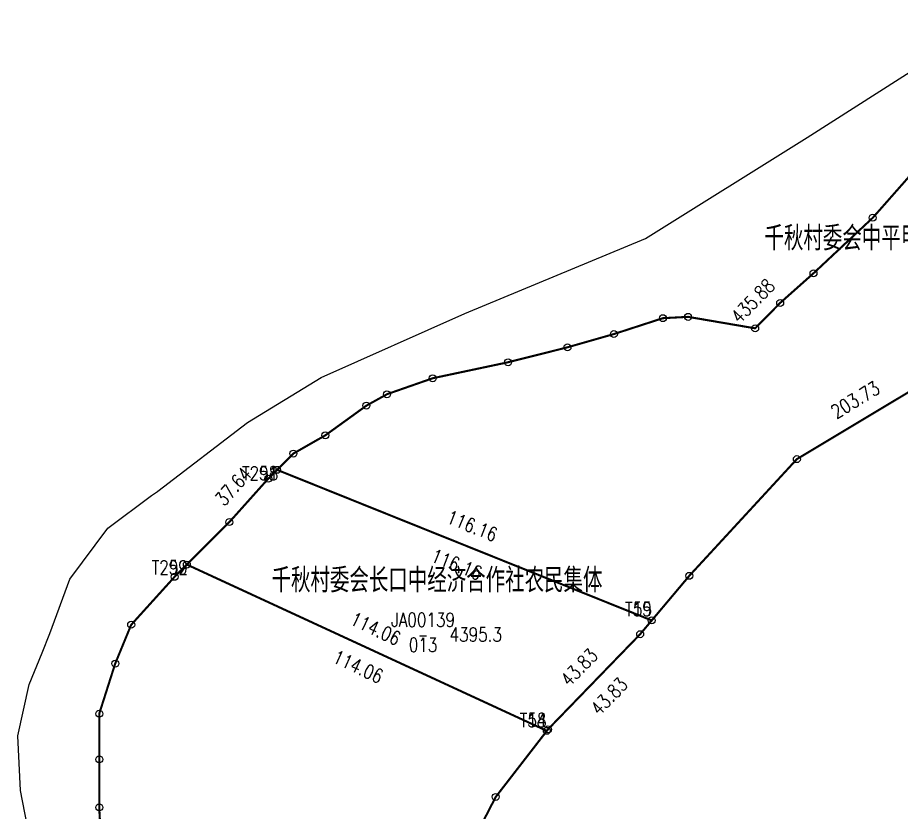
# Model space of a CAD drawing. Extents: x 213960 to 217464, y 137640 to 141047.
# Drawn here: x 213959.9 to 214214.1, y 138353.5 to 138582.1 of the extents above; entities that cross this region are included whole.
import ezdxf
from ezdxf.enums import TextEntityAlignment as Align

# ---------------------------------------------------------------- set-up
doc = ezdxf.new("R2010")
doc.units = 0
doc.header["$LTSCALE"] = 2
doc.header["$PDSIZE"] = 0.2
doc.layers.get('0').update_dxf_attribs({"linetype": 'CONTINUOUS'})
for name, color, linetype in [('DJZQ', 7, 'CONTINUOUS'), ('GD', 7, 'CONTINUOUS'), ('JZD', 1, 'CONTINUOUS'), ('JZP', 1, 'CONTINUOUS')]:
    doc.layers.add(name, color=color, linetype=linetype)
doc.styles.add('HZ', font='rs.shx', dxfattribs={"width": 0.8, "bigfont": 'hztxt.shx'})

# ---------------------------------------------------------------- blocks, each defined once
blk = doc.blocks.new('GC0000')
at = {"linetype": 'Continuous'}
blk.add_point((0, 0), dxfattribs=at)

msp = doc.modelspace()

# ---------------------------------------------------------------- linework, layer by layer
at = {"layer": 'DJZQ', "linetype": 'Continuous', "flags": 128}
msp.add_lwpolyline([(213963.32, 138346.45), (213960.66, 138359.76), (213959.87, 138375.51), (213963.21, 138390.31), (213966.88, 138399.4), (213969.12, 138404.97), (213974.89, 138420.58), (213985.83, 138435.25), (213998.39, 138444.59), (214000.05, 138445.82), (214000.17, 138445.89), (214026, 138465.66), (214047.17, 138478.58), (214088.51, 138496.95), (214140.45, 138518.59), (214187.03, 138547.64), (214241.01, 138582.06)], dxfattribs=at)
at = {"layer": 'GD', "linetype": 'Continuous'}
for centre in [(214205.86, 138524.51), (214188.81, 138508.54), (214179.22, 138500.02), (214145.48, 138495.63), (214152.72, 138496.01), (214131.38, 138491.06), (214172.03, 138492.71), (214118.04, 138487.25), (214100.94, 138482.95), (214079.25, 138478.35), (214066.11, 138473.76), (214060.2, 138470.48), (214048.38, 138461.94), (214039.18, 138456.69), (214184.02, 138455.09), (214031.95, 138449.47), (214020.78, 138436.99), (214005.01, 138421.24), (214153.08, 138421.53), (213992.53, 138407.45), (214138.94, 138404.74), (213987.93, 138396.29), (213983.33, 138381.85), (214112.42, 138377.36), (213983.33, 138368.72), (214097.39, 138357.93), (213983.33, 138354.93)]:
    msp.add_circle(centre, 1, dxfattribs=at)
at = {"layer": 'JZD', "color": 7, "const_width": 0.6}
for points in [[(214223.8, 138478.94), (214184.02, 138455.09), (214153.08, 138421.53), (214142.28, 138408.7), (214034.49, 138452.01), (214039.18, 138456.69), (214048.38, 138461.94), (214060.2, 138470.48), (214066.11, 138473.76), (214079.25, 138478.35), (214100.94, 138482.95), (214118.04, 138487.25), (214131.38, 138491.06), (214145.48, 138495.63), (214152.72, 138496.01), (214172.03, 138492.71), (214179.22, 138500.02), (214188.81, 138508.54), (214205.86, 138524.51), (214221.84, 138542.62)], [(213983.99, 138342.46), (213983.33, 138354.93), (213983.33, 138368.72), (213983.33, 138381.85), (213987.93, 138396.29), (213992.53, 138407.45), (214005.01, 138421.24), (214008.54, 138424.77), (214112.1, 138376.94), (214097.39, 138357.93), (214079.91, 138324.01)]]:
    msp.add_lwpolyline(points, dxfattribs=at)
at = {"layer": 'JZD', "color": 0, "linetype": 'Continuous', "const_width": 0.6, "flags": 128}
msp.add_lwpolyline([(214079.91, 138324.01), (214097.39, 138357.93), (214112.1, 138376.94), (214112.42, 138377.36), (214138.94, 138404.74), (214142.28, 138408.7), (214153.08, 138421.53), (214184.02, 138455.09), (214223.8, 138478.94)], dxfattribs=at)
at = {"layer": 'JZD', "color": 7, "const_width": 0.6}
msp.add_lwpolyline([(214034.49, 138452.01), (214142.28, 138408.7), (214138.94, 138404.74), (214112.42, 138377.36), (214112.1, 138376.94), (214008.54, 138424.77), (214020.78, 138436.99), (214031.95, 138449.47)], close=True, dxfattribs=at)
at = {"layer": 'JZP', "linetype": 'Continuous'}
for centre in [(214034.49, 138452.01), (214008.54, 138424.77), (214142.28, 138408.7), (214112.1, 138376.94)]:
    msp.add_circle(centre, 1, dxfattribs=at)

# ---------------------------------------------------------------- block references
at = {"layer": 'JZD', "linetype": 'Continuous'}
for p in [(214205.86, 138524.51), (214188.81, 138508.54), (214179.22, 138500.02), (214145.48, 138495.63), (214152.72, 138496.01), (214172.03, 138492.71), (214131.38, 138491.06), (214118.04, 138487.25), (214100.94, 138482.95), (214079.25, 138478.35), (214066.11, 138473.76), (214060.2, 138470.48), (214048.38, 138461.94), (214039.18, 138456.69), (214184.02, 138455.09), (214034.49, 138452.01), (214034.49, 138452.01), (214031.95, 138449.47), (214020.78, 138436.99), (214008.54, 138424.77), (214008.54, 138424.77), (214005.01, 138421.24), (214153.08, 138421.53), (213992.53, 138407.45), (214142.28, 138408.7), (214142.28, 138408.7), (214138.94, 138404.74), (213987.93, 138396.29), (213983.33, 138381.85), (214112.1, 138376.94), (214112.1, 138376.94), (214112.42, 138377.36), (213983.33, 138368.72), (214097.39, 138357.93), (213983.33, 138354.93)]:
    msp.add_blockref('GC0000', p, dxfattribs=at)
at = {"layer": 'JZD', "color": 1, "linetype": 'Continuous'}
for p in [(214184.02, 138455.09), (214153.08, 138421.53), (214142.28, 138408.7), (214138.94, 138404.74), (214112.1, 138376.94), (214112.42, 138377.36), (214097.39, 138357.93)]:
    msp.add_blockref('GC0000', p, dxfattribs=at)

# ---------------------------------------------------------------- texts
at = {"layer": 'JZD', "linetype": 'Continuous', "style": 'HZ', "width": 0.8}
for s, height, p in [('千秋村委会中平甲、中平乙经济合作社农民集体', 7, (214233.5, 138513.01)), ('千秋村委会长口中经济合作社农民集体', 7, (214080.5, 138414.65)), ('JA00139', 4, (214076.5, 138405.65))]:
    msp.add_text(s, height=height, dxfattribs=at).set_placement(p, align=Align.BOTTOM_CENTER)
at = {"layer": 'JZD', "color": 1, "linetype": 'Continuous', "style": 'HZ', "width": 0.8}
for s, rotation, p in [('435.88', 45.528, (214171.34, 138500.57)), ('203.73', 30.9441, (214200.82, 138472.16)), ('37.64', 48.1583, (214021.9, 138447.23)), ('116.16', 338.1114, (214090.62, 138435.92)), ('116.16', 338.1114, (214086.15, 138424.79)), ('114.06', 335.2106, (214062.84, 138406.3)), ('43.83', 45.9169, (214121.37, 138395.23)), ('114.06', 335.2106, (214057.8, 138395.41)), ('43.83', 45.9169, (214129.99, 138386.88))]:
    msp.add_text(s, height=4, rotation=rotation, dxfattribs=at).set_placement(p, align=Align.MIDDLE)
at = {"layer": 'JZD', "linetype": 'Continuous', "style": 'HZ', "width": 0.8}
msp.add_text('4395.3', height=4, dxfattribs=at).set_placement((214084.1, 138404.65), align=Align.MIDDLE_LEFT)
msp.add_text('013', height=4, dxfattribs=at).set_placement((214076.5, 138403.65), align=Align.TOP_CENTER)
at = {"layer": 'JZD', "color": 1, "linetype": 'Continuous', "style": 'HZ', "width": 0.8}
msp.add_text('—', height=4, dxfattribs=at).set_placement((214076.5, 138404.65), align=Align.MIDDLE)
at = {"layer": 'JZP', "color": 1, "linetype": 'Continuous', "style": 'HZ', "width": 0.8}
for s, p in [('T258', (214029.59, 138451.01)), ('T291', (214029.59, 138451.01)), ('T259', (214003.62, 138423.89)), ('T292', (214003.62, 138423.89)), ('T19', (214138.45, 138411.92)), ('T55', (214138.45, 138411.92)), ('T18', (214108.14, 138380)), ('T54', (214108.14, 138380))]:
    msp.add_text(s, height=4, dxfattribs=at).set_placement(p, align=Align.MIDDLE)

doc.saveas('drawing.dxf')
